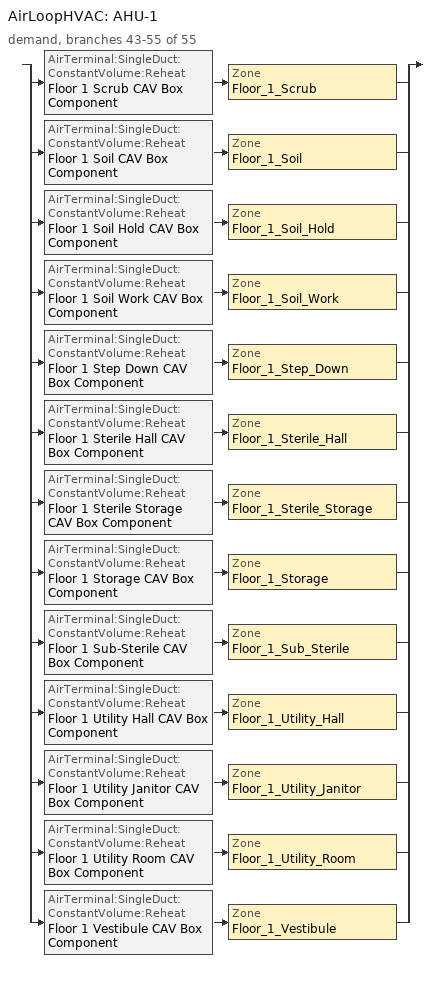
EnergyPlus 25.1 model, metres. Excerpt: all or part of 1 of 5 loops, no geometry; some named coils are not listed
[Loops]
AirLoopHVAC 'AHU-1'
 demand, branches 43-55 of 55: split
  | AirTerminal:SingleDuct:ConstantVolume:Reheat 'Floor 1 Scrub CAV Box Component' > Zone 'Floor_1_Scrub'
  | AirTerminal:SingleDuct:ConstantVolume:Reheat 'Floor 1 Soil CAV Box Component' > Zone 'Floor_1_Soil'
  | AirTerminal:SingleDuct:ConstantVolume:Reheat 'Floor 1 Soil Hold CAV Box Component' > Zone 'Floor_1_Soil_Hold'
  | AirTerminal:SingleDuct:ConstantVolume:Reheat 'Floor 1 Soil Work CAV Box Component' > Zone 'Floor_1_Soil_Work'
  | AirTerminal:SingleDuct:ConstantVolume:Reheat 'Floor 1 Step Down CAV Box Component' > Zone 'Floor_1_Step_Down'
  | AirTerminal:SingleDuct:ConstantVolume:Reheat 'Floor 1 Sterile Hall CAV Box Component' > Zone 'Floor_1_Sterile_Hall'
  | AirTerminal:SingleDuct:ConstantVolume:Reheat 'Floor 1 Sterile Storage CAV Box Component' > Zone 'Floor_1_Sterile_Storage'
  | AirTerminal:SingleDuct:ConstantVolume:Reheat 'Floor 1 Storage CAV Box Component' > Zone 'Floor_1_Storage'
  | AirTerminal:SingleDuct:ConstantVolume:Reheat 'Floor 1 Sub-Sterile CAV Box Component' > Zone 'Floor_1_Sub_Sterile'
  | AirTerminal:SingleDuct:ConstantVolume:Reheat 'Floor 1 Utility Hall CAV Box Component' > Zone 'Floor_1_Utility_Hall'
  | AirTerminal:SingleDuct:ConstantVolume:Reheat 'Floor 1 Utility Janitor CAV Box Component' > Zone 'Floor_1_Utility_Janitor'
  | AirTerminal:SingleDuct:ConstantVolume:Reheat 'Floor 1 Utility Room CAV Box Component' > Zone 'Floor_1_Utility_Room'
  | AirTerminal:SingleDuct:ConstantVolume:Reheat 'Floor 1 Vestibule CAV Box Component' > Zone 'Floor_1_Vestibule'
[DesignSpecification:OutdoorAir] Outdoor Air Method=Maximum; Outdoor Air Flow per Zone {m3/s}=0; Outdoor Air Flow Air Changes per Hour {1/hr}=0; Outdoor Air Schedule=OutpatientHealthHVACAvail
Name | Outdoor Air Flow per Person {m3/s-person} | Outdoor Air Flow per Zone Floor Area {m3/s-m2}
DSOA_Floor_1_Soil; DSOA_Floor_1_Soil_Hold; DSOA_Floor_1_Soil_Work; DSOA_Floor_1_Step_Down | 0.000157316 | 0.00169333
DSOA_Floor_1_Scrub; DSOA_Floor_1_Sterile_Hall; DSOA_Floor_1_Sub_Sterile; DSOA_Floor_1_Utility_Hall; DSOA_Floor_1_Vestibule; DSOA_Floor_1_Sterile_Storage; DSOA_Floor_1_Storage; DSOA_Floor_1_Utility_Janitor; DSOA_Floor_1_Utility_Room | 7.07921e-05 | 0.000762
[DesignSpecification:ZoneAirDistribution]
CAV_Zone_AirDistribution: Zone Air Distribution Effectiveness in Cooling Mode=1; Zone Air Distribution Effectiveness in Heating Mode=1; Minimum Zone Ventilation Efficiency=0.6
[Sizing:Zone] Zone Cooling Design Supply Air Temperature Input Method=TemperatureDifference; Zone Cooling Design Supply Air Temperature {C}=12.7778; Zone Cooling Design Supply Air Temperature Difference {deltaC}=8.33333; Zone Heating Design Supply Air Temperature Input Method=TemperatureDifference; Zone Heating Design Supply Air Temperature {C}=40; Zone Heating Design Supply Air Temperature Difference {deltaC}=13.8889; Zone Cooling Design Supply Air Humidity Ratio {kgWater/kgDryAir}=0.0085; Zone Heating Design Supply Air Humidity Ratio {kgWater/kgDryAir}=0.008; Cooling Design Air Flow Rate {m3/s}=0; Cooling Minimum Air Flow Fraction=0; Heating Design Air Flow Method=DesignDay; Heating Design Air Flow Rate {m3/s}=0; Design Specification Zone Air Distribution Object=CAV_Zone_AirDistribution; Zone Load Sizing Method=Sensible Load Only No Latent Load; Zone Latent Cooling Design Supply Air Humidity Ratio Input Method=HumidityRatioDifference; Zone Cooling Design Supply Air Humidity Ratio Difference {kgWater/kgDryAir}=0.005; Zone Latent Heating Design Supply Air Humidity Ratio Input Method=HumidityRatioDifference; Zone Humidification Design Supply Air Humidity Ratio Difference {kgWater/kgDryAir}=0.005
Name | Design Specification Outdoor Air Object | Cooling Design Air Flow Method | Cooling Minimum Air Flow per Zone Floor Area {m3/s-m2}
Floor_1_Scrub | DSOA_Floor_1_Scrub | DesignDay
Floor_1_Soil | DSOA_Floor_1_Soil | DesignDayWithLimit | 0
Floor_1_Soil_Hold | DSOA_Floor_1_Soil_Hold | DesignDayWithLimit | 0
Floor_1_Soil_Work | DSOA_Floor_1_Soil_Work | DesignDayWithLimit | 0
Floor_1_Step_Down | DSOA_Floor_1_Step_Down | DesignDayWithLimit | 0.00507968
Floor_1_Sterile_Hall | DSOA_Floor_1_Sterile_Hall | DesignDay
Floor_1_Sterile_Storage | DSOA_Floor_1_Sterile_Storage | DesignDay
Floor_1_Storage | DSOA_Floor_1_Storage | DesignDay
Floor_1_Sub_Sterile | DSOA_Floor_1_Sub_Sterile | DesignDay
Floor_1_Utility_Hall | DSOA_Floor_1_Utility_Hall | DesignDay
Floor_1_Utility_Janitor | DSOA_Floor_1_Utility_Janitor | DesignDay
Floor_1_Utility_Room | DSOA_Floor_1_Utility_Room | DesignDay
Floor_1_Vestibule | DSOA_Floor_1_Vestibule | DesignDay
[AirTerminal:SingleDuct:ConstantVolume:Reheat] Availability Schedule=Always On Discrete; Maximum Air Flow Rate {m3/s}=autosize; Maximum Hot Water or Steam Flow Rate {m3/s}=autosize; Minimum Hot Water or Steam Flow Rate {m3/s}=0; Convergence Tolerance=0.001; Maximum Reheat Air Temperature {C}=35
Name | Reheat Coil
Floor 1 Scrub CAV Box Component | Floor 1 Scrub CAV Box Reheat Coil
Floor 1 Soil CAV Box Component | Floor 1 Soil CAV Box Reheat Coil
Floor 1 Soil Hold CAV Box Component | Floor 1 Soil Hold CAV Box Reheat Coil
Floor 1 Soil Work CAV Box Component | Floor 1 Soil Work CAV Box Reheat Coil
Floor 1 Step Down CAV Box Component | Floor 1 Step Down CAV Box Reheat Coil
Floor 1 Sterile Hall CAV Box Component | Floor 1 Sterile Hall CAV Box Reheat Coil
Floor 1 Sterile Storage CAV Box Component | Floor 1 Sterile Storage CAV Box Reheat Coil
Floor 1 Storage CAV Box Component | Floor 1 Storage CAV Box Reheat Coil
Floor 1 Sub-Sterile CAV Box Component | Floor 1 Sub-Sterile CAV Box Reheat Coil
Floor 1 Utility Hall CAV Box Component | Floor 1 Utility Hall CAV Box Reheat Coil
Floor 1 Utility Janitor CAV Box Component | Floor 1 Utility Janitor CAV Box Reheat Coil
Floor 1 Utility Room CAV Box Component | Floor 1 Utility Room CAV Box Reheat Coil
Floor 1 Vestibule CAV Box Component | Floor 1 Vestibule CAV Box Reheat Coil
[Zone equipment]
Floor_1_Scrub: Floor 1 Scrub CAV Box Component
Floor_1_Soil: Floor 1 Soil Exhaust Fan, Floor 1 Soil CAV Box Component
Floor_1_Soil_Hold: Floor 1 Soil Hold Exhaust Fan, Floor 1 Soil Hold CAV Box Component
Floor_1_Soil_Work: Floor 1 Soil Work Exhaust Fan, Floor 1 Soil Work CAV Box Component
Floor_1_Step_Down: Floor 1 Step Down CAV Box Component
Floor_1_Sterile_Hall: Floor 1 Sterile Hall CAV Box Component
Floor_1_Sterile_Storage: Floor 1 Sterile Storage CAV Box Component
Floor_1_Storage: Floor 1 Storage CAV Box Component
Floor_1_Sub_Sterile: Floor 1 Sub-Sterile CAV Box Component
Floor_1_Utility_Hall: Floor 1 Utility Hall CAV Box Component
Floor_1_Utility_Janitor: Floor 1 Utility Janitor CAV Box Component
Floor_1_Utility_Room: Floor 1 Utility Room CAV Box Component
Floor_1_Vestibule: Floor 1 Vestibule CAV Box Component
[Fan:ZoneExhaust] Availability Schedule=OutpatientHealthHVACAvail; Fan Total Efficiency=0.31; Pressure Rise {Pa}=249.1; Balanced Exhaust Fraction Schedule=Always On Discrete
Name | Maximum Flow Rate {m3/s}
Floor 1 Soil Exhaust Fan | 0.0991028
Floor 1 Soil Hold Exhaust Fan | 0.0440457
Floor 1 Soil Work Exhaust Fan | 0.141575
[Schedule:Day:Hourly]
OutpatientHealthHVACAvailWD: 0, 0, 0, 0, 0, 0, 1, 1, 1, 1, 1, 1, 1, 1, 1, 1, 1, 1, 1, 1, 1, 1, 0, 0
OutpatientHealthHVACAvailSat: 0, 0, 0, 0, 0, 0, 1, 1, 1, 1, 1, 1, 1, 1, 1, 1, 1, 1, 1, 0, 0, 0, 0, 0
OutpatientHealthHVACAvailSun: 0, 0, 0, 0, 0, 0, 0, 1, 1, 1, 1, 1, 1, 1, 1, 1, 0, 0, 0, 0, 0, 0, 0, 0
[Schedule:Week:Daily]
OutpatientHealthHVACAvailWk: OutpatientHealthHVACAvailSun, OutpatientHealthHVACAvailWD, OutpatientHealthHVACAvailWD, OutpatientHealthHVACAvailWD, OutpatientHealthHVACAvailWD, OutpatientHealthHVACAvailWD, OutpatientHealthHVACAvailSat, OutpatientHealthHVACAvailSun, OutpatientHealthHVACAvailWD, OutpatientHealthHVACAvailWD, OutpatientHealthHVACAvailSun, OutpatientHealthHVACAvailSun
[Schedule:Year]
OutpatientHealthHVACAvail: OutpatientHealthHVACAvailWk, 1, 1, 12, 31
[Schedule:Constant]
Always On Discrete: Hourly Value=1
